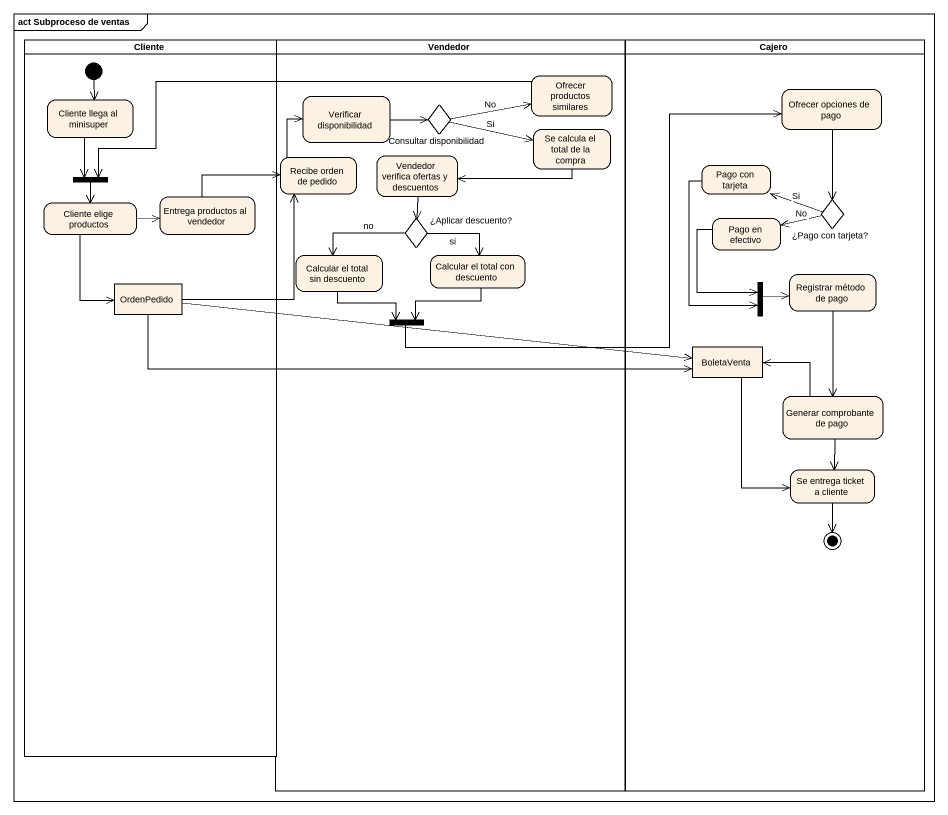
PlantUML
@startuml
mainframe act Subproceso de ventas
hide empty description
state Cliente <<partition>> {
  state "Cliente llega al minisuper" as Cliente_llega_al_minisuper
  state fork1 <<join>>
  state "Cliente elige productos" as Cliente_elige_productos
  state "Entrega productos al vendedor" as Entrega_productos_al
  state OrdenPedido <<object>>
  [*] --> Cliente_llega_al_minisuper
}
state Vendedor <<partition>> {
  state "Verificar disponibilidad" as Verificar_disponibilidad
  state "Consultar disponibilidad" as Consultar_disponibilidad <<choice>>
  state "Ofrecer productos similares" as Ofrecer_productos_similares
  state "Se calcula el total de la compra" as Se_calcula_el_total_de_la
  state "Recibe orden de pedido" as Recibe_orden_de_pedido
  state "Vendedor verifica ofertas y descuentos" as Vendedor_verifica_ofertas_y
  state "¿Aplicar descuento?" as Aplicar_descuento <<choice>>
  state "Calcular el total sin descuento" as Calcular_el_total_sin
  state "Calcular el total con descuento" as Calcular_el_total_con
  state fork3 <<join>>
}
state Cajero <<partition>> {
  state "Ofrecer opciones de pago" as Ofrecer_opciones_de_pago
  state "Pago con tarjeta" as Pago_con_tarjeta
  state "Pago en efectivo" as Pago_en_efectivo
  state "¿Pago con tarjeta?" as Pago_con_tarjeta_2 <<choice>>
  state fork2 <<join>>
  state "Registrar método de pago" as Registrar_método_de_pago
  state BoletaVenta <<object>>
  state "Generar comprobante de pago" as Generar_comprobante_de_pago
  state "Se entrega ticket a cliente" as Se_entrega_ticket_a_cliente
  Se_entrega_ticket_a_cliente --> [*]
}
Cliente_llega_al_minisuper --> fork1
Verificar_disponibilidad -right-> Consultar_disponibilidad
Consultar_disponibilidad -right-> Ofrecer_productos_similares : No
Consultar_disponibilidad -right-> Se_calcula_el_total_de_la : Si
Ofrecer_productos_similares -left-> fork1
Ofrecer_opciones_de_pago --> Pago_con_tarjeta_2
Se_calcula_el_total_de_la -left-> Vendedor_verifica_ofertas_y
fork1 --> Cliente_elige_productos
Recibe_orden_de_pedido -up-> Verificar_disponibilidad
Vendedor_verifica_ofertas_y --> Aplicar_descuento
Pago_con_tarjeta --> fork2
Cliente_elige_productos -right-> Entrega_productos_al
Cliente_elige_productos --> OrdenPedido
Entrega_productos_al -right-> Recibe_orden_de_pedido
Aplicar_descuento -left-> Calcular_el_total_sin : no
Aplicar_descuento --> Calcular_el_total_con : si
Pago_en_efectivo --> fork2
Pago_con_tarjeta_2 -left-> Pago_con_tarjeta : Si
Pago_con_tarjeta_2 -left-> Pago_en_efectivo : No
Calcular_el_total_sin --> fork3
Calcular_el_total_con --> fork3
OrdenPedido -up-> Recibe_orden_de_pedido
OrdenPedido -right-> BoletaVenta
OrdenPedido -right-> BoletaVenta
fork2 -right-> Registrar_método_de_pago
Registrar_método_de_pago --> Generar_comprobante_de_pago
fork3 -right-> Ofrecer_opciones_de_pago
BoletaVenta --> Se_entrega_ticket_a_cliente
Generar_comprobante_de_pago -left-> BoletaVenta
Generar_comprobante_de_pago --> Se_entrega_ticket_a_cliente
@enduml
